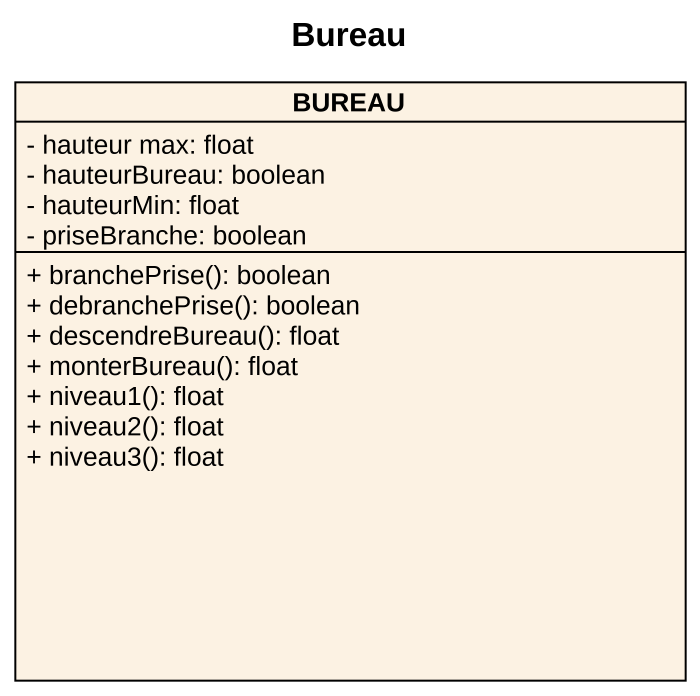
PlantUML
@startuml
title Bureau
hide circle
hide empty members
skinparam classAttributeIconSize 0
class BUREAU {
  - hauteur max: float
  - hauteurBureau: boolean
  - hauteurMin: float
  - priseBranche: boolean
  + branchePrise(): boolean
  + debranchePrise(): boolean
  + descendreBureau(): float
  + monterBureau(): float
  + niveau1(): float
  + niveau2(): float
  + niveau3(): float
}
@enduml
